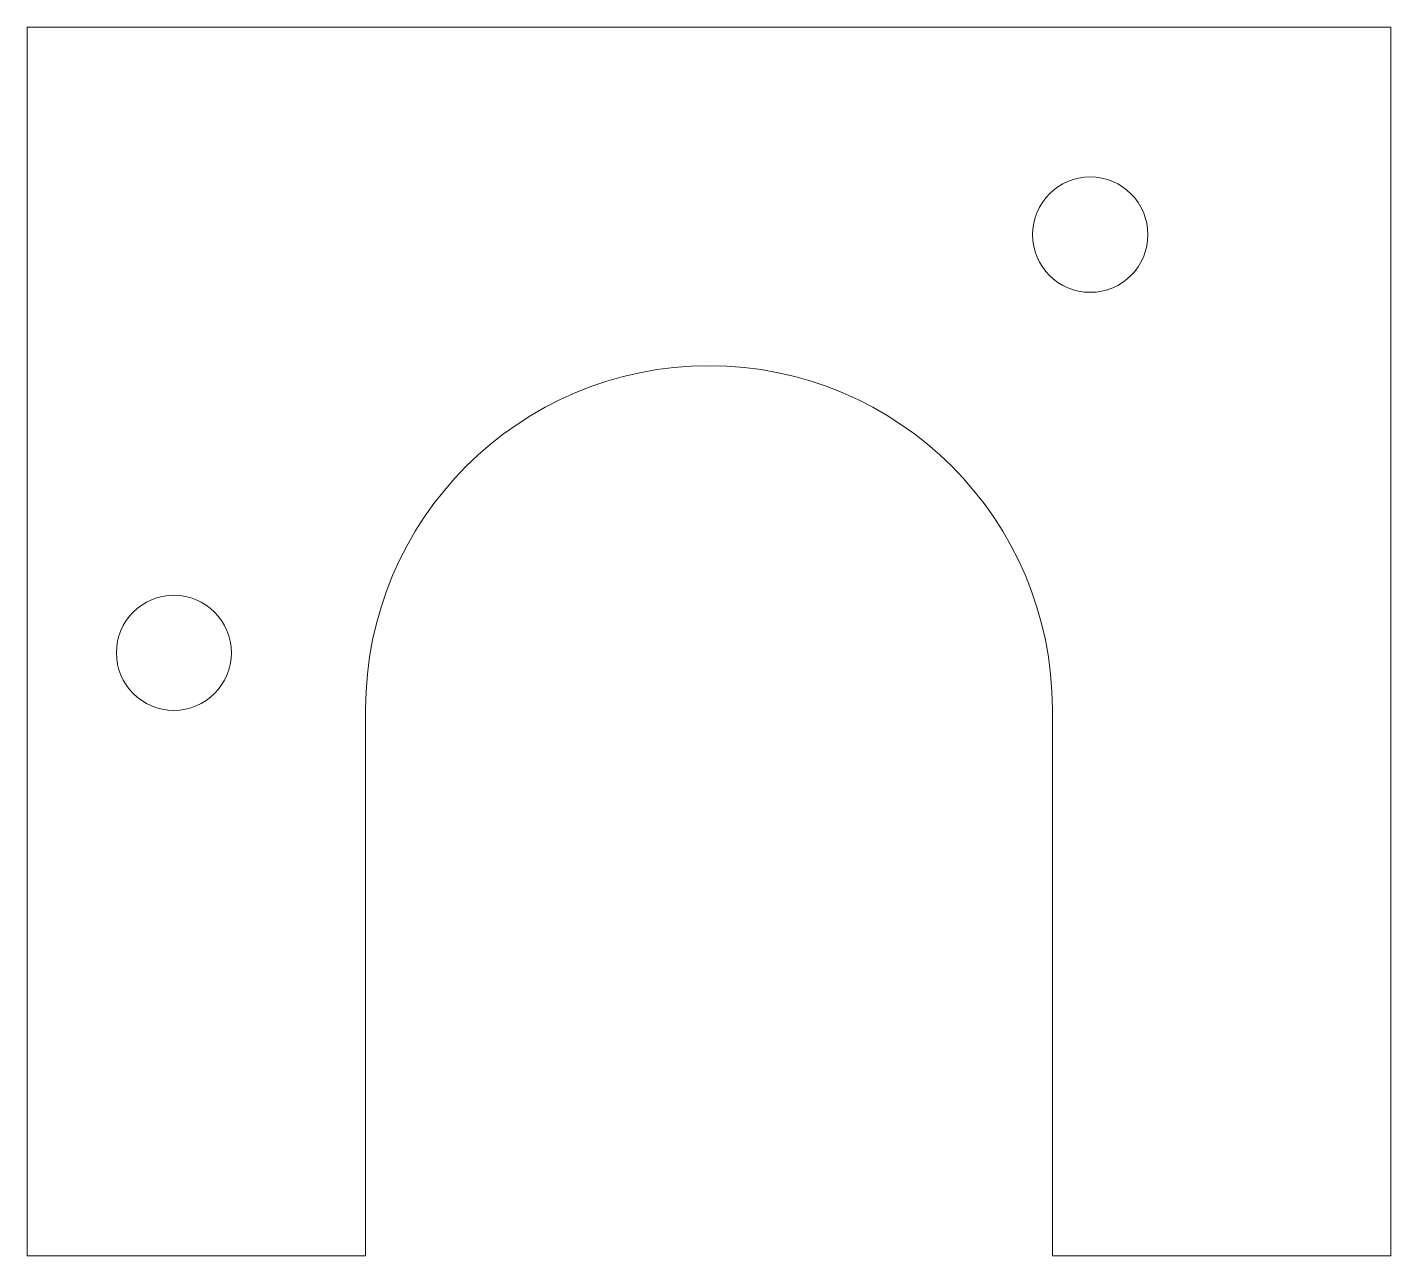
# Model space of a CAD drawing. Header units: millimetres. Extents: x -10.1 to 10.1, y -13.2 to 5.
import ezdxf

# ---------------------------------------------------------------- set-up
doc = ezdxf.new("R2010")
doc.units = ezdxf.units.MM

msp = doc.modelspace()

# ---------------------------------------------------------------- linework, layer by layer
at = {"color": 7, "linetype": 'Continuous', "lineweight": 15}
for p, q in [((-10.075, 5), (-10.075, -13.15)), ((10.075, 5), (-10.075, 5)), ((10.075, 5), (10.075, -13.15)), ((-5.075, -13.15), (-5.075, -5.075)), ((5.075, -13.15), (5.075, -5.075)), ((-10.075, -13.15), (-5.075, -13.15)), ((10.075, -13.15), (5.075, -13.15))]:
    msp.add_line(p, q, dxfattribs=at)
for centre, radius in [((5.634, 1.936), 0.852), ((-7.908, -4.242), 0.85)]:
    msp.add_circle(centre, radius, dxfattribs=at)
msp.add_arc((0, -5.075), 5.075, 0, 180, dxfattribs=at)

doc.saveas('drawing.dxf')
